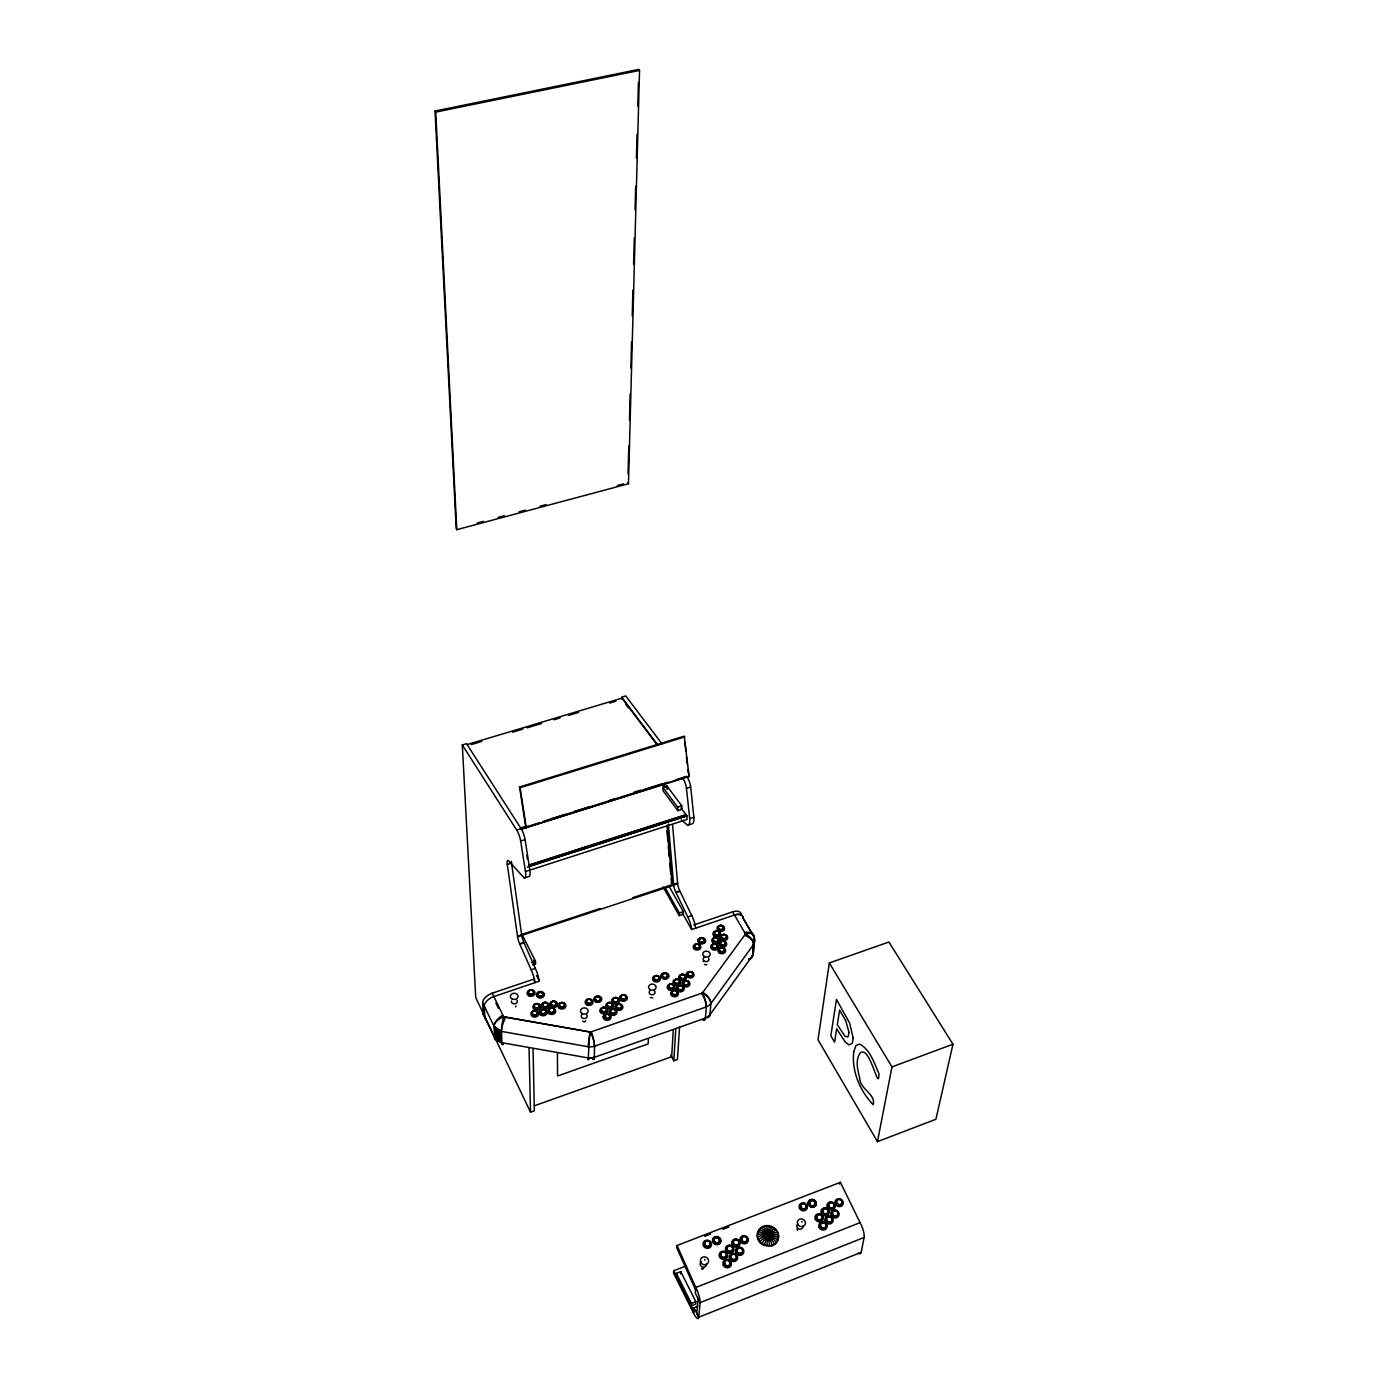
<?xml version="1.0" encoding="UTF-8"?>
<svg xmlns="http://www.w3.org/2000/svg" width="1388" height="1388" viewBox="0 0 1388 1388"><rect width="100%" height="100%" fill="white"/><g stroke="black" fill="none" stroke-linecap="round" stroke-linejoin="round"><path stroke-width="1.5" d="M682.081 912.558L691.64 929.544L734.495 915.022A10.289 5.483 -30.1 0 1 743.048 918.093L754.118 936.952L753.979 943.892L710.899 1003.541A13.36 10.896 4.1 0 1 706.301 1006.907L594.55 1046.222A13.602 11.243 -0.5 0 1 587.922 1046.76M592.624 1058.263A10.722 1.943 75 0 0 594.342 1057.344L594.515 1046.136A10.792 1.978 75 0 0 591.288 1031.874L590.976 1031.961A3.054 2.516 -0.5 0 1 589.779 1032.065L588.165 1059.634L588.581 1058.628M628.053 474.089L628.799 445.947M629.475 419.991L630.169 394.019M630.863 368.046L631.54 342.073M632.234 316.1L632.911 290.144M633.605 264.171L634.299 238.198M635.045 210.074L635.669 186.27M636.415 158.128L637.04 134.324M637.786 106.182L638.428 82.378M628.469 483.753L639.538 70.406L638.758 69.4L435.034 111.057L456.201 528.62L456.791 529.678L628.469 483.753L627.81 482.746M648.352 1039.629L648.161 1043.897L557.56 1075.995L557.403 1052.572M669.276 886.689L683.33 911.621L683.156 914.293L679.183 915.629L679.357 912.957L665.32 887.99M673.249 1030.798L671.653 1056.736L534.328 1105.82M679.565 1027.189L677.465 1059.478L673.805 1060.779L675.835 1028.508M494.527 1026.062L494.961 1038.103L501.97 1042.562M676.182 1275.711L676.355 1273.334L680.762 1271.616L695.839 1301.701L695.631 1304.043L691.189 1305.796L691.398 1303.453L676.355 1273.334M680.588 1273.976L680.762 1271.616M685.741 1266.047L673.718 1270.749L673.527 1273.039L693.532 1313.169A11.833 2.655 69.5 0 0 698.754 1317.229L861.185 1252.323L864.117 1237.489A11.642 3.47 68.7 0 0 860.074 1222.637L840.382 1182.316L677.032 1245.522L676.511 1247.257L695.596 1289.92L695.804 1287.457L677.032 1245.522M533.061 1048.877L534.345 1110.799L530.528 1112.17L475.737 997.608L462.308 744.957L466.559 743.673L521.107 828.688A8.363 1.891 72.3 0 1 525.08 839.584L529.852 870.12A15.789 3.522 72.2 0 1 528.62 876.591L524.265 877.997L509.413 861.774A9.716 2.099 72.2 0 0 507.279 864.481L517.637 937.316A7.582 1.596 71.8 0 0 519.407 943.233L531.136 969.778A12.995 2.741 71.6 0 1 535.178 982.583L533.495 979.251L492.237 993.201L503.688 1016.849L590.507 1032.082L702.415 992.975A10.618 2.915 70.9 0 1 706.301 1006.907L705.399 1018.098A10.549 2.88 70.8 0 1 703.317 1019.677M706.978 1017.56A10.531 5.448 36.3 0 0 709.962 1014.732L710.882 1003.524A10.584 5.274 41.3 0 0 702.849 992.403L702.675 992.611A3.002 2.446 4.1 0 1 701.808 993.253L701.53 993.374A10.601 3.435 65.9 0 1 706.284 1006.907M698.008 1306.143L694.017 1307.739L693.532 1313.169L693.722 1310.862L673.718 1270.749M860.074 1222.637L695.804 1287.457L695.301 1293.061L700.09 1302.603L698.754 1317.195L696.759 1313.187L698.077 1298.578L700.09 1302.621L864.117 1237.471M753.528 942.625L753.146 948.958A15.459 12.388 5.5 0 1 752.452 955.812L709.962 1014.732A10.514 5.222 41 0 1 707.082 1017.404M754.239 937.611L752.556 955.794A10.306 5.604 36.2 0 1 748.583 958.848M752.539 955.812L753.996 942.001M752.799 955.204L754.517 938.861M753.181 953.972L754.621 940.144M516.041 1005.953L515.607 1006.89M829.33 962.96L818.018 1039.768L877.459 1141.63L935.911 1119.266L952.966 1044.227L888.893 942.018L829.33 962.96L891.964 1066.904L877.459 1141.63M777.523 1240.074C782.502 1228.536 763.192 1220.087 758.351 1231.815C753.285 1243.37 772.7 1251.872 777.523 1240.074A16.604 6.281 23.6 0 0 758.351 1231.815M585.736 1020.822L584.365 1021.967L582.665 1021.169M764.146 1244.984L771.693 1226.94M693.827 924.963L732.638 911.847L745.477 933.985A10.358 5.431 -30.2 0 1 754.048 936.987A10.254 5.899 -17.1 0 0 745.009 932.372L745.13 932.823A5.587 4.459 5.5 0 1 745.026 935.078L744.853 935.495A10.271 6.02 22.9 0 1 753.667 944.465L753.962 943.892A15.546 12.423 5.5 0 0 754.048 936.987L743.048 918.093A10.289 5.483 -30.1 0 0 734.495 915.022M839.584 1184.12L840.382 1182.316M706.822 964.816L704.358 964.486M802.038 1222.134L801.882 1221.301M652.846 997.972L650.399 997.469M691.398 1303.453L695.839 1301.701M704.688 1236.344L710.725 1234.001M722.818 1229.317L728.856 1226.975M891.964 1066.904L952.966 1044.227M592.242 1058.35A10.74 2.412 71.1 0 0 594.376 1057.326L705.399 1018.098A10.531 3.401 65.6 0 1 702.363 1019.469M493.937 996.567L539.342 981.16A12.978 2.759 71.6 0 0 535.317 968.373L523.571 941.845A7.565 1.614 71.8 0 1 521.801 935.928L511.547 863.11A9.716 2.117 72.2 0 1 511.391 861.375M531.136 969.778L535.317 968.373M672.573 824.836L677.57 882.976L673.596 884.295L673.735 885.544A7.391 2.065 71.7 0 0 675.418 891.339L687.771 916.965L691.762 915.629A12.683 3.557 71.4 0 1 695.683 928.121M531.344 962.647L535.49 961.259L522.426 935.321M679.357 912.957L683.33 911.621M532.784 964.834L535.542 963.914L535.49 961.259M522.114 934.315L599.963 908.533M632.737 897.689L671.671 884.798L672.243 885.596L517.551 936.744L521.61 934.662M677.639 883.67L673.666 884.989L668.339 823.986M523.814 942.452L519.65 943.84L524.161 943.215M679.999 891.339L675.678 891.929L679.999 891.339L691.762 915.629M524.265 877.997A15.806 3.505 72.2 0 0 525.462 871.525L687.077 819.406L686.852 815.849L529.106 865.991M681.335 819.805L687.598 825.235A15.407 4.511 72.2 0 0 689.715 818.625L693.879 817.289L690.669 787.048A8.155 2.429 72.4 0 0 686.678 776.465L683.868 777.349M687.598 825.235L691.745 823.899A15.407 4.546 72.2 0 0 693.879 817.289M507.279 864.481L511.547 863.11M677.83 810.661L681.976 809.325L681.734 805.751L666.951 785.99L662.839 787.291L663.082 790.848L677.83 810.661L677.587 807.087L662.839 787.291M528.568 865.158L685.95 814.635L686.574 815.745L529.14 866.303M528.602 865.453L685.967 814.947M527.319 867.084L686.852 815.849M677.587 807.087L681.734 805.751M689.715 818.625L686.47 788.384L690.669 787.048M525.462 871.525L520.656 840.989L525.08 839.584M526.729 826.016L520.535 827.959L520.674 829.191M634.056 792.201L640.25 790.258M542.899 821.418L565.627 814.253M573.886 811.65L588.356 807.087M609.037 800.581L615.231 798.621M640.024 790.813L662.77 783.647L665.858 787.742M681.612 778.46L520.691 829.347L689.107 776.517L684.249 736.143L519.546 786.996L525.774 827.057L540.192 822.511M552.545 818.625L641.1 790.726M645.212 789.425L667.871 782.277M676.112 779.692L686.401 776.447M462.308 744.957L516.683 830.076L521.107 828.688M519.546 786.996L520.101 787.742L684.891 736.837M467.045 744.61L621.945 698.147L656.923 744.575M471.347 744.575L481.671 741.47M512.623 732.187L522.946 729.082M527.076 727.85L541.528 723.512M553.916 719.782L560.11 717.926M568.369 715.445L578.692 712.356M609.662 703.057L615.856 701.2M477.125 523.033L483.406 521.35M498.066 517.429L504.347 515.746M518.991 511.842L525.271 510.159M539.915 506.238L546.195 504.555M617.348 485.54L623.628 483.857M704.74 1259.315L704.878 1260.2M435.034 111.057L435.728 112.098L639.538 70.406M503.74 1016.779L590.473 1032.013A10.809 2.429 71.1 0 1 594.55 1046.222M495.967 1040.011A10.774 5.726 -26.2 0 1 494.475 1037.53L483.198 1013.934L482.642 1002.657L494.024 1026.339L501.536 1031.371L501.918 1042.718L588.026 1057.899A13.516 11.208 -0.6 0 0 594.359 1057.344M797.649 1230.497L796.92 1228.987M689.107 776.517L687.806 769.542M494.961 1038.103L494.007 1026.287A10.74 5.222 -38.9 0 1 502.525 1015.374L502.838 1015.79A5.83 4.754 -3.6 0 0 505.076 1017.317L505.596 1017.508A10.722 2.724 -69.9 0 0 501.467 1031.405L588.182 1046.743A10.844 1.232 -79.7 0 1 590.507 1032.082M662.041 743.899L625.728 695.909L621.668 697.123L657.895 745.183M625.919 704.497L628.521 707.932M680.935 807.92L685.95 814.635M525.774 827.057L526.33 827.821L520.101 787.742M663.186 887.106L679.183 915.629M670.768 1055.071L673.805 1060.779M533.686 960.201L535.542 963.914M536.497 975.504L539.342 981.16M694.017 1307.739L698.754 1317.229M495.828 1002.865L498.5 1008.382M679.686 890.714L679.391 890.038A7.391 2.082 71.7 0 1 677.708 884.225L677.57 882.976M526.867 855.216L527.301 858.808M501.172 1043.047L500.773 1031.111M684.909 742.407L685.811 750.752M686.47 757.015L687.129 763.279M666.951 825.322L672.243 885.596M666.934 830.996L667.871 841.753M668.253 846.055L669.207 856.83M669.779 863.284L670.716 874.041M671.098 878.344L671.671 884.798M621.945 698.147L622.05 699.326M666.951 785.99L667.212 789.546M435.728 112.098L456.791 529.678M496.071 1028.439L496.54 1039.629M495.499 1027.953L495.984 1039.144M494.978 1027.432L495.464 1038.64M499.298 1030.486L499.749 1041.677M498.604 1030.139L499.055 1041.33M497.928 1029.757L498.396 1040.948M497.286 1029.341L497.754 1040.532M496.661 1028.907L497.13 1040.098M500.027 1030.816L500.478 1042.006M529.054 1048.131L530.528 1112.17M732.638 911.847A10.289 5.483 -30.1 0 1 741.192 914.935M482.66 1002.657A10.757 5.847 -26.1 0 1 492.237 993.201M493.868 996.584A10.774 5.847 -26.1 0 0 484.291 1006.057L484.811 1017.317A10.705 5.778 -26.1 0 0 486.321 1019.833M485.436 1016.849A10.705 5.778 -26.1 0 1 483.198 1013.934M709.962 1014.715A13.29 10.878 4.1 0 1 705.347 1018.115M594.342 1057.24A13.516 11.208 -0.6 0 1 588.026 1057.899A10.774 1.214 -79.7 0 0 589.067 1058.61M752.4 955.777A10.202 5.916 24.1 0 1 749.242 959.143M496.47 1040.098A10.688 5.136 -38.9 0 1 494.527 1037.495A16.101 13.203 -3.8 0 0 501.103 1042.353L501.849 1042.614A10.67 2.672 -69.9 0 0 503.306 1044.453M497.581 1040.705A10.774 5.726 -26.2 0 1 496.713 1040.41M753.719 944.482A10.358 5.673 36.3 0 0 745.477 933.985L702.397 992.923A10.601 5.517 36.3 0 1 710.899 1003.524M503.271 1043.481A10.757 1.614 -79.4 0 1 501.831 1042.648M619.985 1004.513A2.689 2.203 0.9 0 1 620.991 1008.018A2.689 2.203 0.9 0 1 616.619 1007.567A2.689 2.203 0.9 0 1 618.597 1004.374M605.862 1015.895A2.689 2.203 0.2 0 1 603.398 1016.745M605.931 1008.642A2.689 2.203 0.2 0 1 605.654 1011.609A2.689 2.203 0.2 0 1 602.01 1011.644A2.689 2.203 0.2 0 1 601.663 1008.677M602.149 1008.261A2.689 2.203 0.2 0 1 605.428 1008.243M605.654 1016.606A3.14 2.585 0.2 0 1 603.329 1017.126M606.573 1013.917A3.973 3.262 0.3 0 1 610.928 1018.098A3.973 3.262 0.3 0 1 604.474 1019.573A3.973 3.262 0.3 0 1 605.567 1014.142M586.604 1014.611A2.984 2.446 -0.6 0 1 586.066 1018.046A2.984 2.446 -0.6 0 1 581.884 1017.63A2.984 2.446 -0.6 0 1 582.422 1014.194M610.043 1002.917A2.689 2.203 0.5 0 1 612.125 1006.092A2.689 2.203 0.5 0 1 607.771 1006.578A2.689 2.203 0.5 0 1 608.673 1003.073M698.979 944.933A2.62 2.099 3.9 0 1 697.991 948.368A2.62 2.099 3.9 0 1 694.503 946.113A2.62 2.099 3.9 0 1 698.442 944.586M721.587 941.637A2.62 2.099 4.9 0 1 725.49 943.389A2.62 2.099 4.9 0 1 721.986 945.419A2.62 2.099 4.9 0 1 721.049 941.949M725.56 942.018A3.852 3.088 4.9 0 1 724.154 947.067A3.852 3.088 4.9 0 1 719.001 943.736A3.852 3.088 4.9 0 1 724.762 941.515M703.109 961.641A3.748 3.019 4.3 0 1 703.924 961.242M708.609 958.206A2.897 2.325 4.3 0 1 707.516 961.364A2.897 2.325 4.3 0 1 703.577 960.375A2.897 2.325 4.3 0 1 704.653 957.234M713.311 944.551A2.62 2.099 4.6 0 1 717.214 946.304A2.62 2.099 4.6 0 1 713.71 948.351A2.62 2.099 4.6 0 1 712.773 944.864M717.301 944.933A3.852 3.088 4.6 0 1 715.878 949.999A3.852 3.088 4.6 0 1 710.725 946.651A3.852 3.088 4.6 0 1 716.503 944.43M717.023 938.167A2.62 2.082 4.6 0 1 717.388 941.585A2.62 2.082 4.6 0 1 713.259 940.561A2.62 2.082 4.6 0 1 715.722 937.837M717.249 937.854A3.054 2.446 4.6 0 1 717.457 941.984A3.054 2.446 4.6 0 1 712.703 940.266A3.054 2.446 4.6 0 1 716.52 937.594M714.681 937.559A3.852 3.071 4.6 0 1 719.452 941.22A3.852 3.071 4.6 0 1 713.449 943.025A3.852 3.071 4.6 0 1 713.744 937.837M725.23 935.182A2.603 2.082 4.9 0 1 725.924 938.357A2.603 2.082 4.9 0 1 721.934 938.236A2.603 2.082 4.9 0 1 722.628 935.113M658.571 976.857A2.655 2.151 2.4 0 1 658.346 979.755A2.655 2.151 2.4 0 1 654.754 979.772A2.655 2.151 2.4 0 1 654.355 976.874M654.841 976.475A2.655 2.151 2.4 0 1 658.068 976.458M682.376 986.729A2.655 2.169 3.3 0 1 681.196 990.112A2.655 2.169 3.3 0 1 677.656 987.978A2.655 2.169 3.3 0 1 681.248 986.053M691.71 972.485A2.637 2.134 3.7 0 1 691.484 976.094A2.637 2.134 3.7 0 1 687.546 974.307A2.637 2.134 3.7 0 1 691.103 972.207M683.885 981.854A2.655 2.151 3.6 0 1 688.344 982.149A2.655 2.151 3.6 0 1 686.245 985.307A2.655 2.151 3.6 0 1 683.555 982.34M686.383 980.639A3.921 3.175 3.6 0 1 689.368 985.48A3.921 3.175 3.6 0 1 682.775 985.515A3.921 3.175 3.6 0 1 685.36 980.639M654.39 990.876A2.932 2.377 1.8 0 1 653.939 994.224A2.932 2.377 1.8 0 1 649.81 993.808A2.932 2.377 1.8 0 1 650.261 990.477M675.522 990.928A2.672 2.169 3.1 0 1 676.581 994.398A2.672 2.169 3.1 0 1 672.243 993.947A2.672 2.169 3.1 0 1 674.152 990.789M674.082 990.425A3.123 2.533 3.1 0 0 672 994.311A3.123 2.533 3.1 0 0 677.257 994.294A3.123 2.533 3.1 0 0 674.88 990.407A3.921 3.21 3.1 0 1 677.899 995.265A3.921 3.21 3.1 0 1 671.289 995.3A3.921 3.21 3.1 0 1 673.909 990.39M678.212 979.425A3.921 3.175 3.2 0 1 679.547 984.682A3.921 3.175 3.2 0 1 673.128 983.346A3.921 3.175 3.2 0 1 677.205 979.217M516.909 1000.158A2.984 2.412 -3.2 0 1 514.827 1003.854A2.984 2.412 -3.2 0 1 511.478 1000.974M532.315 990.529A2.689 2.186 -2.5 0 1 533.148 993.791A2.689 2.186 -2.5 0 1 529.036 993.947A2.689 2.186 -2.5 0 1 529.626 990.633M530.268 990.39A2.689 2.186 -2.5 0 1 531.656 990.338M536.08 1004.166A2.707 2.203 -2.4 0 1 539.55 1006.352A2.707 2.203 -2.4 0 1 535.803 1008.295A2.707 2.203 -2.4 0 1 534.901 1004.791M539.585 1004.496A3.973 3.244 -2.4 0 1 538.353 1009.891A3.973 3.244 -2.4 0 1 532.905 1006.768A3.973 3.244 -2.4 0 1 538.752 1004.01M562.539 1003.038A2.689 2.203 -1.4 0 1 564.205 1006.352A2.689 2.203 -1.4 0 1 559.798 1006.526A2.689 2.203 -1.4 0 1 561.134 1003.09M536.705 1011.505A2.707 2.221 -2.6 0 1 536.653 1014.784A2.707 2.221 -2.6 0 1 532.68 1014.507A2.707 2.221 -2.6 0 1 533.426 1011.297M534.068 1011.054A2.707 2.221 -2.6 0 1 536.132 1011.175M554.194 1001.65A2.689 2.203 -1.7 0 1 555.859 1004.964A2.689 2.203 -1.7 0 1 551.452 1005.138A2.689 2.203 -1.7 0 1 552.806 1001.702M552.441 1001.338A3.973 3.244 -1.7 0 1 557.542 1004.825A3.973 3.244 -1.7 0 1 551.452 1007.168A3.973 3.244 -1.7 0 1 551.504 1001.702M544.547 1009.926A2.707 2.203 -2.2 0 1 545.397 1013.223A2.707 2.203 -2.2 0 1 541.251 1013.396A2.707 2.203 -2.2 0 1 541.841 1010.03M542.482 1009.787A2.707 2.203 -2.2 0 1 543.87 1009.718M546.49 1003.073A2.689 2.203 -2.1 0 1 547.028 1006.647A2.689 2.203 -2.1 0 1 542.725 1005.884A2.689 2.203 -2.1 0 1 545.12 1002.83M552.962 1008.625A2.707 2.203 -1.9 0 1 553.829 1011.921A2.707 2.203 -1.9 0 1 549.7 1012.095A2.707 2.203 -1.9 0 1 550.273 1008.746M695.804 1287.457A11.937 2.724 69.5 0 1 700.09 1302.603M766.402 1226.072A16.847 3.002 84.8 0 1 769.455 1245.834M763.816 1226.662A16.812 4.32 70.5 0 1 772.04 1245.262M769.091 1226.177A16.829 1.509 -81.2 0 1 766.766 1245.747M761.786 1243.596A16.725 1.718 -53.6 0 1 774.036 1228.311M759.861 1241.705A16.656 3.227 -39.4 0 1 775.979 1230.202M758.473 1239.397A16.587 4.528 -24.6 0 1 777.367 1232.492M757.727 1236.864A16.552 5.517 -9 0 1 778.113 1235.008M757.692 1234.279A16.552 6.107 7.2 0 1 778.165 1237.593M759.652 1229.612A16.673 6.02 39.8 0 1 776.222 1242.277M761.526 1227.86A16.76 5.344 55.5 0 1 774.348 1244.047M833.893 1210.961A2.897 2.672 31.9 0 1 837.953 1213.667A2.897 2.672 31.9 0 1 833.945 1215.905A2.897 2.672 31.9 0 1 833.268 1211.308M832.193 1202.98A2.88 2.672 31.1 0 1 833.442 1207.352A2.88 2.672 31.1 0 1 828.81 1206.693A2.88 2.672 31.1 0 1 830.735 1202.771M803.045 1225.83A3.192 2.967 29.4 0 1 799.28 1229.091A3.192 2.967 29.4 0 1 797.371 1224.285M825.322 1223.956A2.897 2.689 32 0 1 825.183 1227.651A2.897 2.689 32 0 1 821.332 1227.582A2.897 2.689 32 0 1 820.811 1223.869M821.314 1223.383A2.897 2.689 32 0 1 824.767 1223.435M703.421 1268.216A1.752 1.666 24.2 0 1 701.842 1268.84M737.705 1240.49A2.915 2.741 25.8 0 1 737.444 1245.157A2.915 2.741 25.8 0 1 733.142 1242.763A2.915 2.741 25.8 0 1 737.045 1240.126M729.567 1261.571A2.932 2.776 26.5 0 1 728.023 1265.995A2.932 2.776 26.5 0 1 724.449 1262.594A2.932 2.776 26.5 0 1 729.012 1261.033M703.699 1268.111A1.752 1.666 24.3 0 1 701.669 1268.615M700.697 1262.265A4.164 3.956 24 0 0 707.811 1263.254A4.164 3.956 24 0 0 704.896 1256.834A4.164 3.956 24 0 0 700.697 1262.265A3.244 3.071 24.1 0 1 701.322 1261.605M706.509 1263.722A3.244 3.071 24.1 0 1 703.005 1267.157A3.244 3.071 24.1 0 1 700.35 1262.872M861.167 1252.375A11.538 3.401 68.6 0 1 858.305 1253.138M687.771 916.965A12.683 3.539 71.4 0 1 691.692 929.474M682.462 777.801A8.172 2.412 72.4 0 1 686.47 788.384M516.683 830.076A8.38 1.874 72.3 0 1 520.656 840.989M853.169 1037.946L852.371 1043.169L849.04 1044.956L845.084 1041.833L836.669 1028.803L834.57 1042.18L830.822 1035.83L836.461 999.412L849.595 1023.008L853.169 1037.946M849.057 1032.533L847.999 1036.888L845.136 1036.42L837.311 1024.691L839.619 1010.065L845.76 1020.77L849.057 1032.533M853.741 1051.792C851.521 1071.085 859.918 1090.864 873.173 1104.657C876.244 1094.23 859.692 1089.372 859.623 1077.73C857.576 1069.732 854.939 1059.165 860.803 1052.278L862.278 1052.035C871.508 1051.184 878.656 1092.703 878.951 1073.739C874.284 1063.156 870.397 1050.005 859.762 1044.071L856.014 1045.424L853.741 1051.792M772.249 1245.713L763.973 1245.418A10.948 10.237 27.9 0 1 759.236 1229.334A10.948 10.237 27.9 0 1 776.36 1229.942A10.948 10.237 27.9 0 1 772.249 1245.713M494.475 1026.912L494.024 1026.339A10.844 5.795 -26.2 0 1 503.688 1016.849A10.809 1.631 -79.4 0 0 501.45 1031.475A16.205 13.238 -3.7 0 1 494.475 1026.912M586.673 1004.773A3.956 3.227 -0.3 0 0 593.006 1002.587A3.956 3.227 -0.3 0 0 587.54 999.221A3.956 3.227 -0.3 0 0 586.673 1004.773M587.176 1003.611A3.14 2.568 -0.3 0 0 592.19 1001.876A3.14 2.568 -0.3 0 0 587.853 999.204A3.14 2.568 -0.3 0 0 587.176 1003.611M587.454 1003.316A2.689 2.186 -0.3 0 0 591.739 1001.824A2.689 2.186 -0.3 0 0 588.044 999.534A2.689 2.186 -0.3 0 0 587.454 1003.316M587.454 1002.778A2.689 2.186 -0.3 0 0 591.756 1001.303A2.689 2.186 -0.3 0 0 588.044 999.013A2.689 2.186 -0.3 0 0 587.454 1002.778M596.233 1000.436A2.689 2.186 0 0 0 600.501 998.961A2.689 2.186 0 0 0 596.805 996.688A2.689 2.186 0 0 0 596.233 1000.436M595.799 1001.338A3.383 2.759 0 0 0 601.195 999.481A3.383 2.759 0 0 0 596.51 996.584A3.383 2.759 0 0 0 595.799 1001.338M596.337 1000.436A2.498 2.03 0 0 0 600.327 999.065A2.498 2.03 0 0 0 596.875 996.931A2.498 2.03 0 0 0 596.337 1000.436M595.452 1001.72A3.956 3.227 0 0 0 601.767 999.534A3.956 3.227 0 0 0 596.285 996.168A3.956 3.227 0 0 0 595.452 1001.72M611.466 1013.292A2.689 2.203 0.6 0 0 615.751 1011.8A2.689 2.203 0.6 0 0 612.004 1009.51A2.689 2.203 0.6 0 0 611.466 1013.292M611.466 1012.772A2.689 2.203 0.6 0 0 615.751 1011.279A2.689 2.203 0.6 0 0 612.021 1008.989A2.689 2.203 0.6 0 0 611.466 1012.772M611.188 1013.604A3.158 2.585 0.6 0 0 616.203 1011.852A3.158 2.585 0.6 0 0 611.83 1009.163A3.158 2.585 0.6 0 0 611.188 1013.604M610.685 1014.767A3.973 3.244 0.6 0 0 617.001 1012.563A3.973 3.244 0.6 0 0 611.483 1009.18A3.973 3.244 0.6 0 0 610.685 1014.767M621.789 999.152A2.672 2.186 1.1 0 0 626.04 997.677A2.672 2.186 1.1 0 0 622.327 995.387A2.672 2.186 1.1 0 0 621.789 999.152M621.807 998.614A2.672 2.186 1.1 0 0 626.057 997.139A2.672 2.186 1.1 0 0 622.345 994.866A2.672 2.186 1.1 0 0 621.807 998.614M621.529 999.447A3.14 2.55 1.1 0 0 626.509 997.712A3.14 2.55 1.1 0 0 622.154 995.057A3.14 2.55 1.1 0 0 621.529 999.447M621.026 1000.609A3.938 3.227 1.1 0 0 627.289 998.423A3.938 3.227 1.1 0 0 621.807 995.075A3.938 3.227 1.1 0 0 621.026 1000.609M617.4 1007.775A2.689 2.203 0.9 0 0 621.668 1006.283A2.689 2.203 0.9 0 0 617.938 1003.992A2.689 2.203 0.9 0 0 617.4 1007.775M617.105 1008.59A3.14 2.568 0.9 0 0 622.102 1006.855A3.14 2.568 0.9 0 0 617.747 1004.183A3.14 2.568 0.9 0 0 617.105 1008.59M616.602 1009.77A3.956 3.244 0.8 0 0 622.9 1007.567A3.956 3.244 0.8 0 0 617.4 1004.201A3.956 3.244 0.8 0 0 616.602 1009.77M614.034 1001.91A2.672 2.186 0.7 0 0 618.302 1000.436A2.672 2.186 0.7 0 0 614.572 998.145A2.672 2.186 0.7 0 0 614.034 1001.91M614.051 1001.39A2.689 2.186 0.7 0 0 618.319 999.915A2.689 2.186 0.7 0 0 614.589 997.625A2.689 2.186 0.7 0 0 614.051 1001.39M613.756 1002.205A3.14 2.568 0.7 0 0 618.753 1000.488A3.14 2.568 0.7 0 0 614.398 997.816A3.14 2.568 0.7 0 0 613.756 1002.205M613.253 1003.368A3.956 3.227 0.7 0 0 619.534 1001.199A3.956 3.227 0.7 0 0 614.051 997.833A3.956 3.227 0.7 0 0 613.253 1003.368M602.201 1011.245A2.689 2.203 0.2 0 0 606.487 1009.753A2.689 2.203 0.2 0 0 602.774 1007.445A2.689 2.203 0.2 0 0 602.201 1011.245M601.924 1012.06A3.158 2.585 0.2 0 0 606.938 1010.325A3.158 2.585 0.2 0 0 602.583 1007.619A3.158 2.585 0.2 0 0 601.924 1012.06M601.42 1013.223A3.973 3.244 0.2 0 0 607.736 1011.037A3.973 3.244 0.2 0 0 602.236 1007.636A3.973 3.244 0.2 0 0 601.42 1013.223M605.532 1018.272A2.689 2.221 0.3 0 0 609.818 1016.779A2.689 2.221 0.3 0 0 606.088 1014.472A2.689 2.221 0.3 0 0 605.532 1018.272M605.532 1017.751A2.689 2.221 0.3 0 0 609.835 1016.259A2.689 2.221 0.3 0 0 606.088 1013.951A2.689 2.221 0.3 0 0 605.532 1017.751M605.255 1018.584A3.158 2.585 0.3 0 0 610.269 1016.831A3.158 2.585 0.3 0 0 605.897 1014.125A3.158 2.585 0.3 0 0 605.255 1018.584M581.971 1013.518A3.834 3.14 -0.6 0 0 588.078 1011.401A3.834 3.14 -0.6 0 0 582.804 1008.139A3.834 3.14 -0.6 0 0 581.971 1013.518M608.135 1006.317A2.689 2.203 0.5 0 0 612.403 1004.825A2.689 2.203 0.5 0 0 608.673 1002.535A2.689 2.203 0.5 0 0 608.135 1006.317M607.84 1007.133A3.14 2.568 0.5 0 0 612.854 1005.398A3.14 2.568 0.5 0 0 608.482 1002.726A3.14 2.568 0.5 0 0 607.84 1007.133M607.337 1008.313A3.956 3.244 0.5 0 0 613.635 1006.109A3.956 3.244 0.5 0 0 608.152 1002.743A3.956 3.244 0.5 0 0 607.337 1008.313M694.937 948.039A3.071 2.464 3.9 0 0 700.072 947.102A3.071 2.464 3.9 0 0 696.342 943.979A3.071 2.464 3.9 0 0 694.937 948.039M694.33 949.114A3.869 3.088 3.9 0 0 700.784 947.917A3.869 3.088 3.9 0 0 696.099 943.996A3.869 3.088 3.9 0 0 694.33 949.114M695.284 947.275A2.62 2.099 3.9 0 0 699.673 946.46A2.62 2.099 3.9 0 0 696.498 943.788A2.62 2.099 3.9 0 0 695.284 947.275M721.083 944.378A2.62 2.099 4.9 0 0 725.456 943.58A2.62 2.099 4.9 0 0 722.263 940.908A3.054 2.446 4.9 0 0 720.719 945.159A3.054 2.446 4.9 0 0 725.837 944.204A3.054 2.446 4.9 0 0 722.09 941.099A2.62 2.099 4.9 0 0 721.083 944.378M703.837 956.193A3.73 3.002 4.3 0 0 710.083 955.031A3.73 3.002 4.3 0 0 705.538 951.214A3.73 3.002 4.3 0 0 703.837 956.193M714.959 934.87A2.603 2.082 4.6 0 0 719.314 934.072A2.603 2.082 4.6 0 0 716.139 931.417A2.603 2.082 4.6 0 0 714.959 934.87M715.011 934.332A2.603 2.082 4.6 0 0 719.366 933.534A2.603 2.082 4.6 0 0 716.173 930.897A2.603 2.082 4.6 0 0 715.011 934.332M714.646 935.113A3.054 2.429 4.6 0 0 719.747 934.176A3.054 2.429 4.6 0 0 716.017 931.07A3.054 2.429 4.6 0 0 714.646 935.113M714.039 936.171A3.834 3.054 4.6 0 0 720.459 934.991A3.834 3.054 4.6 0 0 715.774 931.105A3.834 3.054 4.6 0 0 714.039 936.171M712.807 947.31A2.62 2.099 4.6 0 0 717.18 946.495A2.62 2.099 4.6 0 0 713.987 943.823A2.62 2.099 4.6 0 0 712.807 947.31M712.443 948.073A3.071 2.446 4.6 0 0 717.561 947.137A3.071 2.446 4.6 0 0 713.831 944.014A3.071 2.446 4.6 0 0 712.443 948.073M699.916 941.671A2.62 2.082 4.1 0 0 704.289 940.873A2.62 2.082 4.1 0 0 701.114 938.219A2.62 2.082 4.1 0 0 699.916 941.671M699.188 942.643A3.591 2.863 4.1 0 0 705.191 941.55A3.591 2.863 4.1 0 0 700.836 937.889A3.591 2.863 4.1 0 0 699.188 942.643M700.038 941.689A2.429 1.943 4.1 0 0 704.115 940.943A2.429 1.943 4.1 0 0 701.148 938.462A2.429 1.943 4.1 0 0 700.038 941.689M698.997 942.799A3.852 3.071 4.1 0 0 705.451 941.602A3.852 3.071 4.1 0 0 700.766 937.681A3.852 3.071 4.1 0 0 698.997 942.799M719.019 929.249A2.603 2.065 4.8 0 0 723.374 928.468A2.603 2.065 4.8 0 0 720.181 925.831A2.603 2.065 4.8 0 0 719.019 929.249M719.071 928.728A2.603 2.065 4.8 0 0 723.408 927.93A2.603 2.065 4.8 0 0 720.233 925.293A2.603 2.065 4.8 0 0 719.071 928.728M718.706 929.492A3.036 2.429 4.8 0 0 723.79 928.572A3.036 2.429 4.8 0 0 720.077 925.484A3.036 2.429 4.8 0 0 718.706 929.492M718.099 930.567A3.834 3.054 4.8 0 0 724.501 929.387A3.834 3.054 4.8 0 0 719.817 925.518A3.834 3.054 4.8 0 0 718.099 930.567M713.918 940.821A2.62 2.082 4.6 0 0 718.273 940.023A2.62 2.082 4.6 0 0 715.08 937.351A2.62 2.082 4.6 0 0 713.918 940.821M719.973 951.439A2.62 2.099 4.9 0 0 724.345 950.641A2.62 2.099 4.9 0 0 721.153 947.969A2.62 2.099 4.9 0 0 719.973 951.439M720.025 950.919A2.62 2.099 4.9 0 0 724.397 950.103A2.62 2.099 4.9 0 0 721.187 947.431A3.071 2.464 4.9 0 0 719.661 951.7A3.071 2.464 4.9 0 0 724.779 950.745A3.071 2.464 4.9 0 0 721.031 947.605A2.62 2.099 4.9 0 0 720.025 950.919M719.036 952.758A3.869 3.106 4.9 0 0 725.49 951.561A3.869 3.106 4.9 0 0 720.771 947.622A3.869 3.106 4.9 0 0 719.036 952.758M722.124 937.837A2.603 2.082 4.9 0 0 726.497 937.039A2.603 2.082 4.9 0 0 723.304 934.384A2.603 2.082 4.9 0 0 722.124 937.837M721.777 938.618A3.054 2.429 4.9 0 0 726.878 937.681A3.054 2.429 4.9 0 0 723.131 934.575A3.054 2.429 4.9 0 0 721.777 938.618M721.153 939.676A3.852 3.071 4.9 0 0 727.572 938.496A3.852 3.071 4.9 0 0 722.87 934.592A3.852 3.071 4.9 0 0 721.153 939.676M654.963 979.355A2.655 2.151 2.4 0 0 659.161 977.915A2.655 2.151 2.4 0 0 655.448 975.66A2.655 2.151 2.4 0 0 654.963 979.355M654.164 981.333A3.904 3.175 2.4 0 0 660.358 979.199A3.904 3.175 2.4 0 0 654.876 975.885A3.904 3.175 2.4 0 0 654.164 981.333M654.668 980.188A3.106 2.516 2.4 0 0 659.595 978.488A3.106 2.516 2.4 0 0 655.24 975.851A3.106 2.516 2.4 0 0 654.668 980.188M669.571 988.273A2.655 2.169 3 0 0 673.77 986.816A2.655 2.169 3 0 0 670.04 984.56A2.655 2.169 3 0 0 669.571 988.273M669.606 987.753A2.655 2.169 3 0 0 673.805 986.278A2.655 2.169 3 0 0 670.074 984.023A2.655 2.169 3 0 0 669.606 987.753M669.311 988.568A3.106 2.533 3 0 0 674.221 986.851A3.106 2.533 3 0 0 669.849 984.213A3.106 2.533 3 0 0 669.311 988.568M668.808 989.731A3.921 3.192 3 0 0 674.984 987.579A3.921 3.192 3 0 0 669.484 984.248A3.921 3.192 3 0 0 668.808 989.731M678.801 989.262A2.655 2.169 3.3 0 0 683 987.805A2.655 2.169 3.3 0 0 679.253 985.532A2.655 2.169 3.3 0 0 678.801 989.262M678.489 990.078A3.106 2.533 3.3 0 0 683.417 988.377A3.106 2.533 3.3 0 0 679.027 985.723A3.106 2.533 3.3 0 0 678.489 990.078M677.986 991.24A3.921 3.192 3.3 0 0 684.163 989.089A3.921 3.192 3.3 0 0 678.663 985.758A3.921 3.192 3.3 0 0 677.986 991.24M688.674 975.382A2.655 2.134 3.7 0 0 692.838 973.925A2.655 2.134 3.7 0 0 689.125 971.687A2.655 2.134 3.7 0 0 688.674 975.382M688.379 976.198A3.106 2.498 3.7 0 0 693.254 974.497A3.106 2.498 3.7 0 0 688.899 971.878A3.106 2.498 3.7 0 0 688.379 976.198M687.875 977.343A3.904 3.158 3.7 0 0 694.017 975.226A3.904 3.158 3.7 0 0 688.517 971.912A3.904 3.158 3.7 0 0 687.875 977.343M684.527 984.352A2.655 2.151 3.6 0 0 688.708 982.895A2.655 2.151 3.6 0 0 684.978 980.639A2.655 2.151 3.6 0 0 684.527 984.352M684.232 985.168A3.106 2.516 3.6 0 0 689.125 983.467A3.106 2.516 3.6 0 0 684.752 980.83A3.106 2.516 3.6 0 0 684.232 985.168M681.04 978.609A2.655 2.151 3.4 0 0 685.221 977.169A2.655 2.151 3.4 0 0 681.491 974.931A2.655 2.151 3.4 0 0 681.04 978.609M681.074 978.089A2.655 2.151 3.4 0 0 685.256 976.649A2.655 2.151 3.4 0 0 681.525 974.393A2.655 2.151 3.4 0 0 681.074 978.089M680.779 978.904A3.106 2.516 3.4 0 0 685.672 977.221A3.106 2.516 3.4 0 0 681.3 974.584A3.106 2.516 3.4 0 0 680.779 978.904M680.259 980.067A3.904 3.158 3.4 0 0 686.418 977.933A3.904 3.158 3.4 0 0 680.935 974.619A3.904 3.158 3.4 0 0 680.259 980.067M650.087 989.609A3.782 3.054 1.8 0 0 656.073 987.527A3.782 3.054 1.8 0 0 650.781 984.352A3.782 3.054 1.8 0 0 650.087 989.609M673.041 994.138A2.672 2.169 3.1 0 0 677.257 992.68A2.672 2.169 3.1 0 0 673.51 990.407A2.672 2.169 3.1 0 0 673.041 994.138M675.314 983.45A2.655 2.151 3.2 0 0 679.495 981.993A2.655 2.151 3.2 0 0 675.765 979.737A2.655 2.151 3.2 0 0 675.314 983.45M675.349 982.912A2.655 2.151 3.2 0 0 679.53 981.472A2.655 2.151 3.2 0 0 675.8 979.217A2.655 2.151 3.2 0 0 675.349 982.912M675.036 983.745A3.106 2.516 3.2 0 0 679.947 982.045A3.106 2.516 3.2 0 0 675.574 979.408A3.106 2.516 3.2 0 0 675.036 983.745M663.412 977.169A2.655 2.151 2.7 0 0 667.593 975.729A2.655 2.151 2.7 0 0 663.88 973.474A2.655 2.151 2.7 0 0 663.412 977.169A2.464 1.995 2.7 0 0 667.42 975.816A2.464 1.995 2.7 0 0 663.95 973.734A2.464 1.995 2.7 0 0 663.516 977.169M662.805 978.245A3.644 2.95 2.7 0 0 668.565 976.267A3.644 2.95 2.7 0 0 663.464 973.179A3.644 2.95 2.7 0 0 662.805 978.245M662.649 978.419A3.904 3.158 2.7 0 0 668.825 976.285A3.904 3.158 2.7 0 0 663.343 972.988A3.904 3.158 2.7 0 0 662.649 978.419M512.38 999.117A3.834 3.106 -3.2 0 0 518.036 996.185A3.834 3.106 -3.2 0 0 512.207 993.739A3.834 3.106 -3.2 0 0 512.38 999.117M529.748 993.877A2.689 2.186 -2.5 0 0 533.721 991.83A2.689 2.186 -2.5 0 0 529.609 990.095A2.689 2.186 -2.5 0 0 529.748 993.877M529.557 994.745A3.14 2.55 -2.5 0 0 534.189 992.333A3.14 2.55 -2.5 0 0 529.383 990.321A3.14 2.55 -2.5 0 0 529.557 994.745M529.175 995.959A3.956 3.21 -2.5 0 0 535.005 992.94A3.956 3.21 -2.5 0 0 528.967 990.39A3.956 3.21 -2.5 0 0 529.175 995.959M535.577 1007.705A2.707 2.203 -2.4 0 0 539.55 1005.623A2.707 2.203 -2.4 0 0 535.421 1003.888A2.707 2.203 -2.4 0 0 535.577 1007.705M535.369 1008.555A3.158 2.585 -2.4 0 0 540.019 1006.144A3.158 2.585 -2.4 0 0 535.195 1004.097A3.158 2.585 -2.4 0 0 535.369 1008.555M560.11 1006.283A2.689 2.203 -1.4 0 0 564.569 1005.12A2.689 2.203 -1.4 0 0 561.134 1002.57A2.689 2.203 -1.4 0 0 560.11 1006.283M559.798 1007.098A3.158 2.568 -1.4 0 0 565.02 1005.727A3.158 2.568 -1.4 0 0 560.995 1002.743A3.158 2.568 -1.4 0 0 559.798 1007.098M559.243 1008.226A3.973 3.244 -1.4 0 0 565.818 1006.508A3.973 3.244 -1.4 0 0 560.752 1002.726A3.973 3.244 -1.4 0 0 559.243 1008.226M533.565 1014.593A2.707 2.221 -2.5 0 0 537.555 1012.511A2.707 2.221 -2.5 0 0 533.408 1010.776A2.707 2.221 -2.5 0 0 533.565 1014.593M533.356 1015.461A3.175 2.585 -2.6 0 0 538.024 1013.014A3.175 2.585 -2.6 0 0 533.183 1010.985A3.175 2.585 -2.6 0 0 533.356 1015.461M532.975 1016.693A3.99 3.262 -2.6 0 0 538.856 1013.622A3.99 3.262 -2.6 0 0 532.749 1011.054A3.99 3.262 -2.6 0 0 532.975 1016.693M538.509 996.011A2.689 2.186 -2.2 0 0 542.968 994.849A2.689 2.186 -2.2 0 0 539.568 992.194A2.689 2.186 -2.2 0 0 538.509 995.89A2.689 2.186 -2.2 0 0 542.968 994.728A2.689 2.186 -2.2 0 0 539.568 992.299A2.689 2.186 -2.2 0 0 538.509 996.011M538.024 996.758A3.401 2.759 -2.2 0 0 543.662 995.283A3.401 2.759 -2.2 0 0 539.359 992.073A3.401 2.759 -2.2 0 0 538.024 996.758M538.631 995.89A2.498 2.03 -2.2 0 0 542.777 994.814A2.498 2.03 -2.2 0 0 539.62 992.455A2.498 2.03 -2.2 0 0 538.631 995.89M537.642 997.105A3.956 3.227 -2.2 0 0 544.217 995.387A3.956 3.227 -2.2 0 0 539.203 991.639A3.956 3.227 -2.2 0 0 537.642 997.105M551.765 1004.895A2.689 2.203 -1.7 0 0 556.224 1003.732A2.689 2.203 -1.7 0 0 552.806 1001.182A2.689 2.203 -1.7 0 0 551.765 1004.895M551.452 1005.693A3.158 2.568 -1.7 0 0 556.675 1004.339A3.158 2.568 -1.7 0 0 552.667 1001.338A3.158 2.568 -1.7 0 0 551.452 1005.693M541.407 1012.997A2.707 2.203 -2.2 0 0 545.9 1011.835A2.707 2.203 -2.2 0 0 542.465 1009.25A3.158 2.585 -2.2 0 0 541.112 1013.813A3.158 2.585 -2.2 0 0 546.351 1012.425A3.158 2.585 -2.2 0 0 542.344 1009.423A2.707 2.203 -2.2 0 0 541.407 1012.997M540.557 1014.94A3.99 3.262 -2.2 0 0 547.167 1013.205A3.99 3.262 -2.2 0 0 542.118 1009.423A3.99 3.262 -2.2 0 0 540.557 1014.94M543.367 1006.144A2.707 2.203 -2.1 0 0 547.844 1004.964A2.707 2.203 -2.1 0 0 544.426 1002.414A2.707 2.203 -2.1 0 0 543.367 1006.144M543.072 1006.942A3.158 2.568 -2.1 0 0 548.295 1005.571A3.158 2.568 -2.1 0 0 544.304 1002.587A3.158 2.568 -2.1 0 0 543.072 1006.942M542.517 1008.07A3.973 3.244 -2.1 0 0 549.11 1006.352A3.973 3.244 -2.1 0 0 544.061 1002.587A3.973 3.244 -2.1 0 0 542.517 1008.07M549.856 1011.713A2.707 2.203 -1.9 0 0 554.332 1010.533A2.707 2.203 -1.9 0 0 550.897 1007.966A3.158 2.585 -1.9 0 0 549.561 1012.511A3.158 2.585 -1.9 0 0 554.784 1011.141A3.158 2.585 -1.9 0 0 550.776 1008.139A2.707 2.203 -1.9 0 0 549.856 1011.713M549.006 1013.639A3.99 3.262 -1.9 0 0 555.599 1011.904A3.99 3.262 -1.9 0 0 550.533 1008.122A3.99 3.262 -1.9 0 0 549.006 1013.639M801.015 1207.092A2.897 2.672 29.6 0 0 805.908 1207.786A2.897 2.672 29.6 0 0 803.808 1203.379A2.897 2.672 29.6 0 0 801.015 1207.092M800.859 1207.439A2.88 2.672 29.6 0 0 805.751 1208.133A2.88 2.672 29.6 0 0 803.652 1203.726A2.88 2.672 29.6 0 0 800.859 1207.439M799.453 1208.323A4.251 3.956 29.6 0 0 806.671 1209.364A4.251 3.956 29.6 0 0 803.583 1202.876A4.251 3.956 29.6 0 0 799.453 1208.323M800.408 1207.595A3.383 3.14 29.6 0 0 806.15 1208.428A3.383 3.14 29.6 0 0 803.704 1203.275A3.383 3.14 29.6 0 0 800.408 1207.595M816.734 1218.421A2.897 2.689 31.3 0 0 821.644 1219.115A2.897 2.689 31.3 0 0 819.527 1214.691A2.897 2.689 31.3 0 0 816.734 1218.421M816.89 1218.074A2.897 2.689 31.2 0 0 821.8 1218.768A2.897 2.689 31.2 0 0 819.683 1214.361A2.897 2.689 31.2 0 0 816.89 1218.074M816.3 1218.595A3.383 3.14 31.3 0 0 822.043 1219.41A3.383 3.14 31.3 0 0 819.562 1214.24A3.383 3.14 31.3 0 0 816.3 1218.595M815.329 1219.306A4.268 3.956 31.3 0 0 822.546 1220.347A4.268 3.956 31.3 0 0 819.441 1213.823A4.268 3.956 31.3 0 0 815.329 1219.306M826.571 1220.572A2.897 2.689 31.9 0 0 831.481 1221.266A2.897 2.689 31.9 0 0 829.365 1216.842A2.897 2.689 31.9 0 0 826.571 1220.572M826.745 1220.226A2.897 2.689 31.9 0 0 831.638 1220.92A2.897 2.689 31.9 0 0 829.521 1216.495A2.897 2.689 31.9 0 0 826.745 1220.226M826.138 1220.746A3.401 3.14 31.9 0 0 831.88 1221.561A3.401 3.14 31.9 0 0 829.399 1216.391A3.401 3.14 31.9 0 0 826.138 1220.746M825.166 1221.457A4.268 3.956 32 0 0 832.401 1222.481A4.268 3.956 32 0 0 829.278 1215.975A4.268 3.956 32 0 0 825.166 1221.457M836.738 1203.24A2.88 2.655 31.4 0 0 841.614 1203.934A2.88 2.655 31.4 0 0 839.497 1199.562A2.88 2.655 31.4 0 0 836.738 1203.24M836.912 1202.893A2.88 2.655 31.3 0 0 841.787 1203.587A2.88 2.655 31.3 0 0 839.671 1199.215A2.88 2.655 31.3 0 0 836.912 1202.893M836.305 1203.413A3.383 3.106 31.4 0 0 842.013 1204.229A3.383 3.106 31.4 0 0 839.532 1199.093A3.383 3.106 31.4 0 0 836.305 1203.413M835.333 1204.125A4.251 3.921 31.4 0 0 842.516 1205.166A4.251 3.921 31.4 0 0 839.393 1198.694A4.251 3.921 31.4 0 0 835.333 1204.125M832.731 1214.153A2.897 2.672 31.8 0 0 837.623 1214.864A2.897 2.672 31.8 0 0 835.489 1210.457A3.383 3.123 31.9 0 0 832.123 1214.674A3.383 3.123 31.9 0 0 837.849 1215.489A3.383 3.123 31.9 0 0 835.368 1210.336A2.897 2.672 31.8 0 0 832.731 1214.153M831.152 1215.402A4.268 3.938 31.9 0 0 838.369 1216.426A4.268 3.938 31.9 0 0 835.229 1209.937A4.268 3.938 31.9 0 0 831.152 1215.402M828.862 1206.137A2.88 2.672 31.1 0 0 833.754 1206.831A2.88 2.672 31.1 0 0 831.638 1202.442A2.88 2.672 31.1 0 0 828.862 1206.137M828.272 1206.658A3.383 3.123 31.1 0 0 833.98 1207.473A3.383 3.123 31.1 0 0 831.499 1202.32A3.383 3.123 31.1 0 0 828.272 1206.658M827.3 1207.369A4.251 3.921 31.2 0 0 834.5 1208.41A4.251 3.921 31.2 0 0 831.377 1201.921A4.251 3.921 31.2 0 0 827.3 1207.369M797.736 1224.199A4.112 3.817 29.3 0 0 804.728 1225.188A4.112 3.817 29.3 0 0 801.744 1218.924A4.112 3.817 29.3 0 0 797.736 1224.199M820.742 1226.263A2.897 2.689 32 0 0 825.652 1226.957A2.897 2.689 32 0 0 823.535 1222.533A2.897 2.689 32 0 0 820.742 1226.263M820.152 1226.784A3.401 3.158 32 0 0 825.895 1227.599A3.401 3.158 32 0 0 823.414 1222.412A3.401 3.158 32 0 0 820.152 1226.784M819.18 1227.495A4.285 3.973 32 0 0 826.415 1228.519A4.285 3.973 32 0 0 823.292 1221.995A4.285 3.973 32 0 0 819.18 1227.495M822.72 1212.453A2.897 2.672 31.2 0 0 827.612 1213.147A2.897 2.672 31.2 0 0 825.496 1208.74A2.897 2.672 31.2 0 0 822.72 1212.453M822.876 1212.106A2.897 2.672 31.2 0 0 827.769 1212.817A2.897 2.672 31.2 0 0 825.652 1208.393A2.897 2.672 31.2 0 0 822.876 1212.106M822.286 1212.626A3.383 3.123 31.2 0 0 828.011 1213.442A3.383 3.123 31.2 0 0 825.53 1208.289A3.383 3.123 31.2 0 0 822.286 1212.626M821.314 1213.338A4.268 3.938 31.2 0 0 828.532 1214.379A4.268 3.938 31.2 0 0 825.409 1207.89A4.268 3.938 31.2 0 0 821.314 1213.338M809.742 1204.142A2.88 2.672 29.9 0 0 814.635 1204.853A2.88 2.672 29.9 0 0 812.535 1200.464A2.88 2.672 29.9 0 0 809.742 1204.142A2.689 2.481 29.9 0 0 814.478 1204.732A2.689 2.481 29.9 0 0 812.518 1200.637A2.689 2.481 29.9 0 0 809.915 1204.09M808.961 1204.628A3.644 3.383 29.9 0 0 815.155 1205.513A3.644 3.383 29.9 0 0 812.501 1199.961A3.644 3.383 29.9 0 0 808.961 1204.628M808.684 1204.732A3.956 3.661 29.9 0 0 815.415 1205.704A3.956 3.661 29.9 0 0 812.518 1199.666A3.956 3.661 29.9 0 0 808.684 1204.732M808.441 1204.836A4.251 3.938 29.9 0 0 815.641 1205.877A4.251 3.938 29.9 0 0 812.553 1199.388A4.251 3.938 29.9 0 0 808.441 1204.836M703.404 1245.782A4.303 4.077 23.2 0 0 710.76 1246.806A4.303 4.077 23.2 0 0 707.759 1240.195A4.303 4.077 23.2 0 0 703.404 1245.782M704.341 1245.053A3.418 3.227 23.2 0 0 710.188 1245.869A3.418 3.227 23.2 0 0 707.793 1240.612A3.418 3.227 23.2 0 0 704.341 1245.053M704.792 1244.863A2.915 2.759 23.2 0 0 709.789 1245.574A2.915 2.759 23.2 0 0 707.741 1241.08A2.915 2.759 23.2 0 0 704.792 1244.863M704.913 1244.533A2.915 2.759 23.1 0 0 709.91 1245.227A2.915 2.759 23.1 0 0 707.863 1240.733A2.915 2.759 23.1 0 0 704.913 1244.533M714.109 1241.393A2.915 2.759 23.8 0 0 719.088 1242.087A2.915 2.759 23.8 0 0 717.076 1237.541A2.915 2.759 23.8 0 0 714.143 1241.306A2.915 2.759 23.8 0 0 719.123 1242.017A2.915 2.759 23.8 0 0 717.041 1237.61A2.915 2.759 23.8 0 0 714.109 1241.393M713.345 1241.878A3.696 3.487 23.9 0 0 719.643 1242.763A3.696 3.487 23.9 0 0 717.058 1237.09A3.696 3.487 23.9 0 0 713.345 1241.878M714.299 1241.323A2.724 2.568 23.8 0 0 718.932 1241.965A2.724 2.568 23.8 0 0 717.023 1237.801A2.724 2.568 23.8 0 0 714.299 1241.323M713.05 1241.982A4.008 3.782 23.9 0 0 719.904 1242.937A4.008 3.782 23.9 0 0 717.076 1236.795A4.008 3.782 23.9 0 0 713.05 1241.982M712.79 1242.087A4.303 4.06 23.9 0 0 720.129 1243.11A4.303 4.06 23.9 0 0 717.11 1236.517A4.303 4.06 23.9 0 0 712.79 1242.087M730.921 1258.101A2.932 2.776 26.6 0 0 735.918 1258.795A2.932 2.776 26.6 0 0 733.853 1254.284A2.932 2.776 26.6 0 0 730.921 1258.101M731.042 1257.754A2.932 2.776 26.6 0 0 736.039 1258.448A2.932 2.776 26.6 0 0 733.974 1253.954A2.932 2.776 26.6 0 0 731.042 1257.754M730.47 1258.274A3.435 3.244 26.6 0 0 736.317 1259.09A3.435 3.244 26.6 0 0 733.888 1253.815A3.435 3.244 26.6 0 0 730.47 1258.274M729.515 1259.003A4.32 4.077 26.6 0 0 736.889 1260.026A4.32 4.077 26.6 0 0 733.836 1253.381A4.32 4.077 26.6 0 0 729.515 1259.003M741.678 1240.369A2.915 2.741 26.3 0 0 746.657 1241.063A2.915 2.741 26.3 0 0 744.593 1236.604A2.915 2.741 26.3 0 0 741.678 1240.369M741.817 1240.022A2.915 2.741 26.2 0 0 746.779 1240.716A2.915 2.741 26.2 0 0 744.714 1236.257A2.915 2.741 26.2 0 0 741.817 1240.022M741.244 1240.542A3.418 3.21 26.3 0 0 747.056 1241.358A3.418 3.21 26.3 0 0 744.627 1236.135A3.418 3.21 26.3 0 0 741.244 1240.542M740.29 1241.271A4.303 4.043 26.3 0 0 747.611 1242.295A4.303 4.043 26.3 0 0 744.558 1235.719A4.303 4.043 26.3 0 0 740.29 1241.271M737.167 1251.889A2.932 2.759 26.7 0 0 742.146 1252.583A2.932 2.759 26.7 0 0 740.082 1248.09A2.932 2.759 26.7 0 0 737.167 1251.889M737.288 1251.542A2.932 2.759 26.7 0 0 742.285 1252.236A2.932 2.759 26.7 0 0 740.203 1247.743A3.418 3.227 26.7 0 0 736.716 1252.063A3.418 3.227 26.7 0 0 742.545 1252.878A3.418 3.227 26.7 0 0 740.134 1247.621A2.932 2.759 26.7 0 0 737.288 1251.542M735.761 1252.791A4.303 4.06 26.7 0 0 743.118 1253.815A4.303 4.06 26.7 0 0 740.064 1247.187A4.303 4.06 26.7 0 0 735.761 1252.791M733.523 1243.353A2.915 2.741 25.8 0 0 738.503 1244.064A2.915 2.741 25.8 0 0 736.438 1239.571A2.915 2.741 25.8 0 0 733.523 1243.353M732.951 1243.874A3.418 3.21 25.8 0 0 738.78 1244.689A3.418 3.21 25.8 0 0 736.351 1239.449A3.418 3.21 25.8 0 0 732.951 1243.874M731.996 1244.62A4.303 4.06 25.8 0 0 739.336 1245.643A4.303 4.06 25.8 0 0 736.299 1239.033A4.303 4.06 25.8 0 0 731.996 1244.62M720.91 1255.932A2.932 2.776 25.5 0 0 725.907 1256.643A2.932 2.776 25.5 0 0 723.842 1252.132A2.932 2.776 25.5 0 0 720.91 1255.932M721.031 1255.602A2.932 2.776 25.5 0 0 726.028 1256.296A2.932 2.776 25.5 0 0 723.963 1251.785A2.932 2.776 25.5 0 0 721.031 1255.602M720.459 1256.123A3.435 3.244 25.5 0 0 726.306 1256.938A3.435 3.244 25.5 0 0 723.894 1251.664A3.435 3.244 25.5 0 0 720.459 1256.123M719.505 1256.851A4.32 4.077 25.5 0 0 726.878 1257.875A4.32 4.077 25.5 0 0 723.842 1251.23A4.32 4.077 25.5 0 0 719.505 1256.851M724.779 1263.947A2.932 2.776 26.5 0 0 729.793 1264.641A2.932 2.776 26.5 0 0 727.728 1260.13A2.932 2.776 26.5 0 0 724.779 1263.947M724.206 1264.468A3.435 3.244 26.5 0 0 730.071 1265.283A3.435 3.244 26.5 0 0 727.642 1259.992A3.435 3.244 26.5 0 0 724.206 1264.468M723.252 1265.197A4.32 4.095 26.5 0 0 730.643 1266.22A4.32 4.095 26.5 0 0 727.59 1259.558A4.32 4.095 26.5 0 0 723.252 1265.197M727.156 1249.825A2.915 2.759 25.6 0 0 732.135 1250.519A2.915 2.759 25.6 0 0 730.071 1246.025A2.915 2.759 25.6 0 0 727.156 1249.825M727.277 1249.478A2.932 2.759 25.6 0 0 732.274 1250.172A2.932 2.759 25.6 0 0 730.209 1245.695A2.932 2.759 25.6 0 0 727.277 1249.478M726.705 1249.998A3.418 3.227 25.6 0 0 732.534 1250.814A3.418 3.227 25.6 0 0 730.123 1245.557A3.418 3.227 25.6 0 0 726.705 1249.998M725.751 1250.727A4.303 4.06 25.7 0 0 733.107 1251.75A4.303 4.06 25.7 0 0 730.071 1245.14A4.303 4.06 25.7 0 0 725.751 1250.727"/></g></svg>
